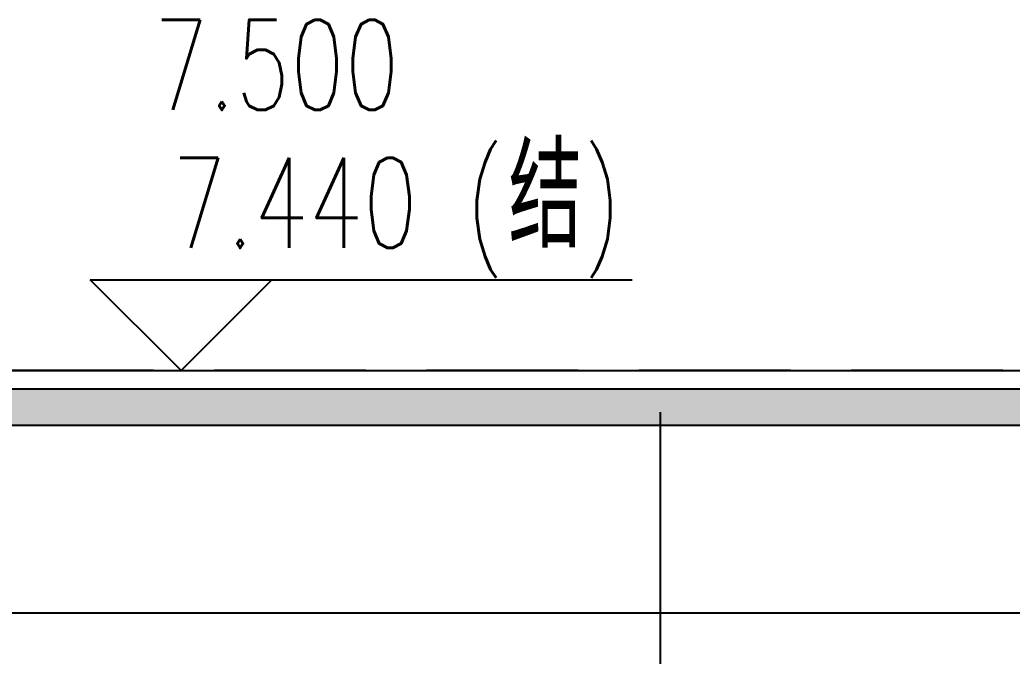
# Model space of a CAD drawing. Extents: x -1899985 to -450366, y 556196 to 2151267.
# Drawn here: x -1661421 to -1658149, y 574815 to 576915 of the extents above; entities that cross this region are included whole.
import ezdxf

# ---------------------------------------------------------------- set-up
doc = ezdxf.new("R2010")
doc.units = 0
doc.header["$LTSCALE"] = 1000
doc.header["$MEASUREMENT"] = 0
doc.linetypes.add('__DASH', pattern=[0.35, 0.25, -0.1])
doc.linetypes.add('DOTE', pattern=[2.42, 2, -0.2, 0.02, -0.2])
for name, color, linetype in [('A-AXIS-DOTE', 14, 'DOTE'), ('A-LIN-V', 9, 'Continuous'), ('A-SFCE', 30, 'Continuous'), ('AS-COLN', 6, 'Continuous'), ('DIM_ELEV', 3, 'Continuous'), ('PUB_HATCH', 8, 'Continuous'), ('PUB_TEXT', 7, 'Continuous')]:
    doc.layers.add(name, color=color, linetype=linetype)
doc.styles.add('_TCH_DIM', font='SIMPLEX', dxfattribs={"bigfont": 'GBCBIG'})

# ---------------------------------------------------------------- blocks, each defined once
blk = doc.blocks.new('5555rrrrrrrrrrr')
at = {"layer": 'A-AXIS-DOTE'}
blk.add_line((-1631325, 575655), (-1631325, 568562.5), dxfattribs=at)

msp = doc.modelspace()

# ---------------------------------------------------------------- hatches: boundary and pattern name
at = {"layer": 'PUB_HATCH'}
msp.add_hatch(color=256, dxfattribs=at).paths.add_polyline_path([(-1654310.4, 575577.5), (-1654310.4, 575697.5), (-1664610.4, 575697.5), (-1664610.4, 575577.5)])

# ---------------------------------------------------------------- linework, layer by layer
at = {"layer": 'A-AXIS-DOTE', "linetype": '__DASH', "ltscale": 2}
msp.add_line((-1647680.2, 575757.5), (-1670280, 575757.5), dxfattribs=at)
at = {"layer": 'A-LIN-V'}
msp.add_lwpolyline([(-1654610.4, 574957.5), (-1664610.4, 574957.5)], dxfattribs=at)
at = {"layer": 'A-SFCE'}
msp.add_line((-1669410.4, 575757.5), (-1654010.4, 575757.5), dxfattribs=at)
at = {"layer": 'AS-COLN'}
for p, q in [((-1664610.4, 575697.5), (-1654310.4, 575697.5)), ((-1664610.4, 575577.5), (-1654310.4, 575577.5))]:
    msp.add_line(p, q, dxfattribs=at)
at = {"layer": 'DIM_ELEV'}
for p, q in [((-1660889.9, 575757.5), (-1661189.9, 576057.5)), ((-1661189.9, 576057.5), (-1659401.9, 576057.5)), ((-1660889.9, 575757.5), (-1660589.9, 576057.5))]:
    msp.add_line(p, q, dxfattribs=at)

# ---------------------------------------------------------------- block references
at = {"layer": 'A-LIN-V'}
msp.add_blockref('5555rrrrrrrrrrr', (-27985.4, -35), dxfattribs=at)

# ---------------------------------------------------------------- texts
at = {"layer": 'PUB_TEXT', "style": '_TCH_DIM', "width": 0.705882}
for s, p in [('7.500', (-1660980, 576617.5)), ('(', (-1659950, 576162.5)), (')', (-1659564.3, 576162.5)), ('7.440', (-1660920, 576162.5))]:
    msp.add_text(s, height=297.5, dxfattribs=at).set_placement(p)
at = {"layer": 'PUB_TEXT', "style": '_TCH_DIM'}
msp.add_text('结', height=337.6, dxfattribs=at).set_placement((-1659810, 576162.5))

doc.saveas('drawing.dxf')
